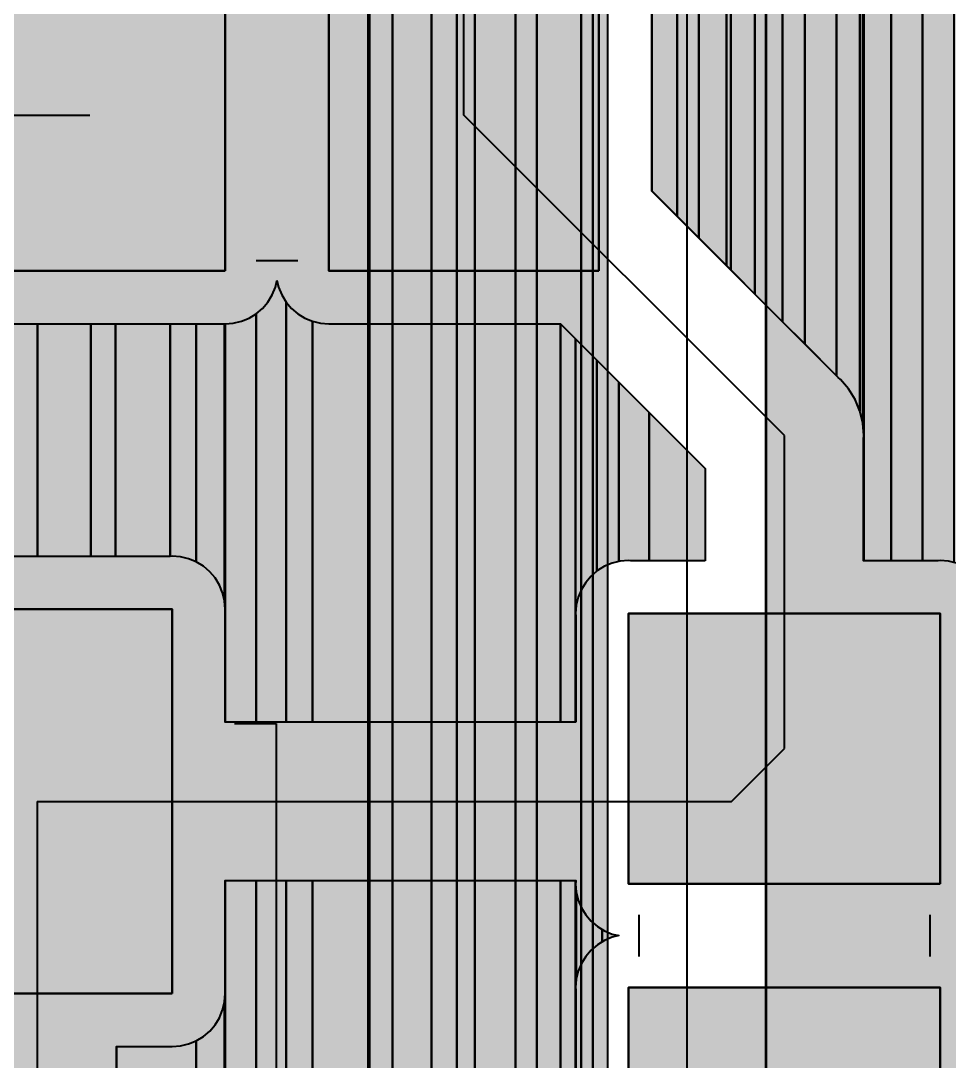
# Model space of a CAD drawing. Header units: millimetres. Extents: x 2 to 110, y 3 to 56.
# Drawn here: x 57.52 to 61.98, y 14.31 to 19.32 of the extents above; entities that cross this region are included whole.
import ezdxf

# ---------------------------------------------------------------- set-up
doc = ezdxf.new("R2010")
doc.units = ezdxf.units.MM
for name, color, linetype in [('bottom_copper', 7, 'Continuous'), ('top_copper', 7, 'Continuous'), ('top_silk', 7, 'Continuous')]:
    doc.layers.add(name, color=color, linetype=linetype)

# ---------------------------------------------------------------- blocks, each defined once
blk = doc.blocks.new('Block31007')
at = {"layer": 'bottom_copper', "lineweight": 40}
for points in [[(0.073, 9.562), (0.0718, 9.5769), (0.0718, 18.0742), (0.073, 18.0722), (0.073, 9.562)], [(1.2132, 0), (0.073, 0), (0.073, 18.0722), (0.0983, 18.031), (0.2022, 17.9094), (0.3238, 17.8055), (0.4601, 17.7219), (0.6079, 17.6607), (0.7634, 17.6234), (0.9228, 17.6109), (1.0822, 17.6234), (1.2132, 17.6549), (1.2132, 0)]]:
    blk.add_hatch(color=7, dxfattribs=at).paths.add_polyline_path(points, flags=0)
at = {"layer": 'bottom_copper', "color": 7, "lineweight": 40}
for points in [[(0.073, 9.562), (0.0718, 9.5769), (0.0718, 18.0742), (0.073, 18.0722), (0.073, 9.562)], [(1.2132, 0), (0.073, 0), (0.073, 18.0722), (0.0983, 18.031), (0.2022, 17.9094), (0.3238, 17.8055), (0.4601, 17.7219), (0.6079, 17.6607), (0.7634, 17.6234), (0.9228, 17.6109), (1.0822, 17.6234), (1.2132, 17.6549), (1.2132, 0)]]:
    blk.add_lwpolyline(points, close=True, dxfattribs=at)
blk = doc.blocks.new('Block32662')
at = {"layer": 'bottom_copper', "lineweight": 40}
for points in [[(0, 0), (-2.181, -2.1811), (-3.4404, -2.1811), (-3.4404, 42.8669), (0, 42.8669), (0, 0)], [(0.0057, 0.0057), (0, 0), (0, 41.2519), (0.0057, 41.1793), (0.0057, 0.0057)], [(0.1167, 0.1167), (0.0057, 0.0057), (0.0057, 33.7599), (0.0182, 33.6005), (0.0555, 33.445), (0.1167, 33.2972), (0.1167, 0.1167)], [(0.3042, 0.3042), (0.1167, 0.1167), (0.1167, 33.2972), (0.2003, 33.1609), (0.3042, 33.0393), (0.3042, 0.3042)], [(0.4258, 0.4258), (0.3042, 0.3042), (0.3042, 33.0393), (0.4258, 32.9354), (0.4258, 0.4258)], [(0.5137, 0.5137), (0.4258, 0.4258), (0.4258, 32.9354), (0.5137, 32.8815), (0.5137, 0.5137)], [(0.7083, 0.7083), (0.5137, 0.5137), (0.5137, 12.9319), (0.5262, 12.7725), (0.5635, 12.617), (0.6247, 12.4692), (0.7083, 12.3329), (0.7083, 0.7083)], [(0.8122, 0.8122), (0.7083, 0.7083), (0.7083, 12.3329), (0.8122, 12.2113), (0.8122, 0.8122)], [(1.0248, 1.0248), (0.8122, 0.8122), (0.8122, 12.2113), (0.9338, 12.1074), (1.0248, 12.0516), (1.0248, 1.0248)], [(1.0811, 1.0811), (1.0248, 1.0248), (1.0248, 12.0516), (1.0701, 12.0238), (1.0811, 12.0193), (1.0811, 1.0811)]]:
    blk.add_hatch(color=7, dxfattribs=at).paths.add_polyline_path(points, flags=0)
at = {"layer": 'bottom_copper', "color": 7, "lineweight": 40}
for points in [[(0, 0), (-2.181, -2.1811), (-3.4404, -2.1811), (-3.4404, 42.8669), (0, 42.8669), (0, 0)], [(0.0057, 0.0057), (0, 0), (0, 41.2519), (0.0057, 41.1793), (0.0057, 0.0057)], [(0.1167, 0.1167), (0.0057, 0.0057), (0.0057, 33.7599), (0.0182, 33.6005), (0.0555, 33.445), (0.1167, 33.2972), (0.1167, 0.1167)], [(0.3042, 0.3042), (0.1167, 0.1167), (0.1167, 33.2972), (0.2003, 33.1609), (0.3042, 33.0393), (0.3042, 0.3042)], [(0.4258, 0.4258), (0.3042, 0.3042), (0.3042, 33.0393), (0.4258, 32.9354), (0.4258, 0.4258)], [(0.5137, 0.5137), (0.4258, 0.4258), (0.4258, 32.9354), (0.5137, 32.8815), (0.5137, 0.5137)], [(0.7083, 0.7083), (0.5137, 0.5137), (0.5137, 12.9319), (0.5262, 12.7725), (0.5635, 12.617), (0.6247, 12.4692), (0.7083, 12.3329), (0.7083, 0.7083)], [(0.8122, 0.8122), (0.7083, 0.7083), (0.7083, 12.3329), (0.8122, 12.2113), (0.8122, 0.8122)], [(1.0248, 1.0248), (0.8122, 0.8122), (0.8122, 12.2113), (0.9338, 12.1074), (1.0248, 12.0516), (1.0248, 1.0248)], [(1.0811, 1.0811), (1.0248, 1.0248), (1.0248, 12.0516), (1.0701, 12.0238), (1.0811, 12.0193), (1.0811, 1.0811)]]:
    blk.add_lwpolyline(points, close=True, dxfattribs=at)
blk = doc.blocks.new('Block93553')
at = {"layer": 'top_copper', "lineweight": 40}
for points in [[(5.4377, 12.391), (5.2937, 12.391), (5.2937, 14.3561), (5.3241, 14.382), (5.3501, 14.4124), (5.371, 14.4465), (5.3863, 14.4835), (5.3939, 14.5152), (5.4015, 14.4835), (5.4168, 14.4465), (5.4377, 14.4124), (5.4377, 12.391)], [(5.5651, 12.391), (5.4377, 12.391), (5.4377, 14.4124), (5.4637, 14.382), (5.4941, 14.3561), (5.5282, 14.3352), (5.5651, 14.3199), (5.5651, 12.391)], [(5.2937, 12.391), (5.1448, 12.391), (5.1448, 14.3075), (5.1837, 14.3105), (5.2227, 14.3199), (5.2596, 14.3352), (5.2937, 14.3561), (5.2937, 12.391)], [(6.7588, 12.391), (5.5651, 12.391), (5.5651, 14.3199), (5.604, 14.3105), (5.6438, 14.3074), (5.6538, 14.3082), (6.7588, 14.3082), (6.7588, 12.391)], [(4.2416, 13.189), (4.1057, 13.189), (4.1057, 14.3082), (4.2416, 14.3082), (4.2416, 13.189)], [(4.4989, 13.189), (4.2416, 13.189), (4.2416, 14.3082), (4.4989, 14.3082), (4.4989, 13.189)], [(4.6176, 13.189), (4.4989, 13.189), (4.4989, 14.3082), (4.6176, 14.3082), (4.6176, 13.189)], [(4.88, 13.189), (4.6176, 13.189), (4.6176, 14.3082), (4.88, 14.3082), (4.88, 13.189)], [(5.0057, 13.162), (4.9687, 13.1773), (4.9299, 13.1866), (4.89, 13.1898), (4.88, 13.189), (4.88, 14.3082), (5.0057, 14.3082), (5.0057, 13.162)], [(5.1416, 12.9749), (5.1323, 13.0137), (5.117, 13.0507), (5.0961, 13.0848), (5.0702, 13.1152), (5.0398, 13.1411), (5.0057, 13.162), (5.0057, 14.3082), (5.134, 14.3082), (5.1416, 14.3076), (5.1416, 12.9749)], [(5.1448, 12.935), (5.1417, 12.9748), (5.1416, 14.3076), (5.144, 14.3074), (5.1448, 14.3075), (5.1448, 12.935)], [(6.8315, 12.391), (6.7588, 12.391), (6.7588, 14.3082), (6.8315, 14.2355), (6.8315, 12.391)], [(6.9343, 13.1182), (6.9061, 13.0942), (6.8802, 13.0638), (6.8593, 13.0297), (6.844, 12.9927), (6.8346, 12.9539), (6.8315, 12.914), (6.8315, 14.2355), (6.9343, 14.1327), (6.9343, 13.1182)], [(7.0393, 13.164), (7.0076, 13.1563), (6.9706, 13.141), (6.9365, 13.1201), (6.9343, 13.1182), (6.9343, 14.1327), (7.0393, 14.0277), (7.0393, 13.164)], [(7.186, 13.168), (7.0963, 13.168), (7.0863, 13.1688), (7.0464, 13.1657), (7.0393, 13.164), (7.0393, 14.0277), (7.186, 13.881), (7.186, 13.168)], [(7.4551, 13.168), (7.186, 13.168), (7.186, 13.881), (7.4551, 13.6119), (7.4551, 13.168)], [(5.1448, 12.391), (5.144, 12.391), (5.144, 12.9251), (5.1448, 12.935), (5.1448, 12.391)], [(6.8323, 12.391), (6.8315, 12.391), (6.8315, 12.914), (6.8323, 12.9041), (6.8323, 12.391)], [(5.1448, 11.085), (5.144, 11.095), (5.144, 11.629), (5.1448, 11.629), (5.1448, 11.085)], [(5.2937, 0), (5.1448, 0), (5.1448, 11.629), (5.2937, 11.629), (5.2937, 0)], [(5.4377, 0), (5.2937, 0), (5.2937, 11.629), (5.4377, 11.629), (5.4377, 0)], [(5.5651, 0), (5.4377, 0), (5.4377, 11.629), (5.5651, 11.629), (5.5651, 0)], [(6.7588, 0), (5.5651, 0), (5.5651, 11.629), (6.7588, 11.629), (6.7588, 0)], [(6.8315, 0), (6.7588, 0), (6.7588, 11.629), (6.8315, 11.629), (6.8315, 0)], [(6.8323, 11.624), (6.8315, 11.614), (6.8315, 11.629), (6.8323, 11.629), (6.8323, 11.624)], [(6.8346, 11.154), (6.8315, 11.1142), (6.8315, 11.614), (6.8346, 11.5743), (6.8346, 11.154)], [(6.959, 11.3341), (6.9365, 11.3203), (6.9061, 11.2943), (6.8802, 11.2639), (6.8593, 11.2298), (6.844, 11.1929), (6.8346, 11.154), (6.8346, 11.5742), (6.844, 11.5353), (6.8593, 11.4984), (6.8802, 11.4643), (6.9061, 11.4339), (6.9365, 11.4079), (6.959, 11.3941), (6.959, 11.3341)], [(7.0076, 11.3565), (6.9706, 11.3412), (6.959, 11.3341), (6.959, 11.3941), (6.9706, 11.387), (7.0076, 11.3717), (7.0393, 11.3641), (7.0076, 11.3565)], [(6.8323, 9.8241), (6.8315, 9.8142), (6.8315, 11.1142), (6.8323, 11.1042), (6.8323, 9.8241)], [(5.1448, 0), (5.1417, 0), (5.1416, 11.0451), (5.1448, 11.085), (5.1448, 0)], [(5.1416, 0), (5.0057, 0), (5.0057, 10.858), (5.0398, 10.8789), (5.0702, 10.9048), (5.0961, 10.9352), (5.117, 10.9693), (5.1323, 11.0063), (5.1416, 11.0451), (5.1416, 0)], [(4.6223, 10.11), (4.6211, 10.1249), (4.6211, 10.831), (4.6223, 10.831), (4.6223, 10.11)], [(5.0057, 0), (4.6223, 0), (4.6223, 10.831), (4.88, 10.831), (4.89, 10.8302), (4.9299, 10.8334), (4.9687, 10.8427), (5.0057, 10.858), (5.0057, 0)]]:
    blk.add_hatch(color=7, dxfattribs=at).paths.add_polyline_path(points, flags=0)
at = {"layer": 'top_copper', "color": 7, "lineweight": 40}
for points in [[(5.4377, 12.391), (5.2937, 12.391), (5.2937, 14.3561), (5.3241, 14.382), (5.3501, 14.4124), (5.371, 14.4465), (5.3863, 14.4835), (5.3939, 14.5152), (5.4015, 14.4835), (5.4168, 14.4465), (5.4377, 14.4124), (5.4377, 12.391)], [(5.5651, 12.391), (5.4377, 12.391), (5.4377, 14.4124), (5.4637, 14.382), (5.4941, 14.3561), (5.5282, 14.3352), (5.5651, 14.3199), (5.5651, 12.391)], [(5.2937, 12.391), (5.1448, 12.391), (5.1448, 14.3075), (5.1837, 14.3105), (5.2227, 14.3199), (5.2596, 14.3352), (5.2937, 14.3561), (5.2937, 12.391)], [(6.7588, 12.391), (5.5651, 12.391), (5.5651, 14.3199), (5.604, 14.3105), (5.6438, 14.3074), (5.6538, 14.3082), (6.7588, 14.3082), (6.7588, 12.391)], [(4.2416, 13.189), (4.1057, 13.189), (4.1057, 14.3082), (4.2416, 14.3082), (4.2416, 13.189)], [(4.4989, 13.189), (4.2416, 13.189), (4.2416, 14.3082), (4.4989, 14.3082), (4.4989, 13.189)], [(4.6176, 13.189), (4.4989, 13.189), (4.4989, 14.3082), (4.6176, 14.3082), (4.6176, 13.189)], [(4.88, 13.189), (4.6176, 13.189), (4.6176, 14.3082), (4.88, 14.3082), (4.88, 13.189)], [(5.0057, 13.162), (4.9687, 13.1773), (4.9299, 13.1866), (4.89, 13.1898), (4.88, 13.189), (4.88, 14.3082), (5.0057, 14.3082), (5.0057, 13.162)], [(5.1416, 12.9749), (5.1323, 13.0137), (5.117, 13.0507), (5.0961, 13.0848), (5.0702, 13.1152), (5.0398, 13.1411), (5.0057, 13.162), (5.0057, 14.3082), (5.134, 14.3082), (5.1416, 14.3076), (5.1416, 12.9749)], [(5.1448, 12.935), (5.1417, 12.9748), (5.1416, 14.3076), (5.144, 14.3074), (5.1448, 14.3075), (5.1448, 12.935)], [(6.8315, 12.391), (6.7588, 12.391), (6.7588, 14.3082), (6.8315, 14.2355), (6.8315, 12.391)], [(6.9343, 13.1182), (6.9061, 13.0942), (6.8802, 13.0638), (6.8593, 13.0297), (6.844, 12.9927), (6.8346, 12.9539), (6.8315, 12.914), (6.8315, 14.2355), (6.9343, 14.1327), (6.9343, 13.1182)], [(7.0393, 13.164), (7.0076, 13.1563), (6.9706, 13.141), (6.9365, 13.1201), (6.9343, 13.1182), (6.9343, 14.1327), (7.0393, 14.0277), (7.0393, 13.164)], [(7.186, 13.168), (7.0963, 13.168), (7.0863, 13.1688), (7.0464, 13.1657), (7.0393, 13.164), (7.0393, 14.0277), (7.186, 13.881), (7.186, 13.168)], [(7.4551, 13.168), (7.186, 13.168), (7.186, 13.881), (7.4551, 13.6119), (7.4551, 13.168)], [(5.1448, 12.391), (5.144, 12.391), (5.144, 12.9251), (5.1448, 12.935), (5.1448, 12.391)], [(6.8323, 12.391), (6.8315, 12.391), (6.8315, 12.914), (6.8323, 12.9041), (6.8323, 12.391)], [(5.1448, 11.085), (5.144, 11.095), (5.144, 11.629), (5.1448, 11.629), (5.1448, 11.085)], [(5.2937, 0), (5.1448, 0), (5.1448, 11.629), (5.2937, 11.629), (5.2937, 0)], [(5.4377, 0), (5.2937, 0), (5.2937, 11.629), (5.4377, 11.629), (5.4377, 0)], [(5.5651, 0), (5.4377, 0), (5.4377, 11.629), (5.5651, 11.629), (5.5651, 0)], [(6.7588, 0), (5.5651, 0), (5.5651, 11.629), (6.7588, 11.629), (6.7588, 0)], [(6.8315, 0), (6.7588, 0), (6.7588, 11.629), (6.8315, 11.629), (6.8315, 0)], [(6.8323, 11.624), (6.8315, 11.614), (6.8315, 11.629), (6.8323, 11.629), (6.8323, 11.624)], [(6.8346, 11.154), (6.8315, 11.1142), (6.8315, 11.614), (6.8346, 11.5743), (6.8346, 11.154)], [(6.959, 11.3341), (6.9365, 11.3203), (6.9061, 11.2943), (6.8802, 11.2639), (6.8593, 11.2298), (6.844, 11.1929), (6.8346, 11.154), (6.8346, 11.5742), (6.844, 11.5353), (6.8593, 11.4984), (6.8802, 11.4643), (6.9061, 11.4339), (6.9365, 11.4079), (6.959, 11.3941), (6.959, 11.3341)], [(7.0076, 11.3565), (6.9706, 11.3412), (6.959, 11.3341), (6.959, 11.3941), (6.9706, 11.387), (7.0076, 11.3717), (7.0393, 11.3641), (7.0076, 11.3565)], [(6.8323, 9.8241), (6.8315, 9.8142), (6.8315, 11.1142), (6.8323, 11.1042), (6.8323, 9.8241)], [(5.1448, 0), (5.1417, 0), (5.1416, 11.0451), (5.1448, 11.085), (5.1448, 0)], [(5.1416, 0), (5.0057, 0), (5.0057, 10.858), (5.0398, 10.8789), (5.0702, 10.9048), (5.0961, 10.9352), (5.117, 10.9693), (5.1323, 11.0063), (5.1416, 11.0451), (5.1416, 0)], [(4.6223, 10.11), (4.6211, 10.1249), (4.6211, 10.831), (4.6223, 10.831), (4.6223, 10.11)], [(5.0057, 0), (4.6223, 0), (4.6223, 10.831), (4.88, 10.831), (4.89, 10.8302), (4.9299, 10.8334), (4.9687, 10.8427), (5.0057, 10.858), (5.0057, 0)]]:
    blk.add_lwpolyline(points, close=True, dxfattribs=at)
blk = doc.blocks.new('Block110843')
at = {"layer": 'top_copper', "lineweight": 40}
for points in [[(7.4123, -9.3489), (7.2788, -9.2154), (7.2788, -3.4663), (7.38, -3.4584), (7.4123, -3.4507), (7.4123, -9.3489)], [(7.4332, -9.3698), (7.4123, -9.3489), (7.4123, -3.4507), (7.4332, -3.4456), (7.4335, -9.3701)], [(7.1753, -9.1119), (7.0532, -8.9898), (7.0532, -3.4565), (7.0612, -3.4584), (7.1753, -3.4673), (7.1753, -9.1119)], [(7.2788, -9.2154), (7.1753, -9.1119), (7.1753, -3.4673), (7.2206, -3.4709), (7.2788, -3.4663), (7.2788, -9.2154)], [(7.5482, -9.4848), (7.4335, -9.3701), (7.4335, -5.3218), (7.446, -5.4812), (7.4833, -5.6367), (7.5445, -5.7845), (7.5482, -5.7905), (7.5482, -9.4848)], [(7.6819, -9.6185), (7.5483, -9.4849), (7.5482, -5.7905), (7.6281, -5.9208), (7.6819, -5.9838), (7.6819, -9.6185)], [(7.7884, -9.725), (7.6819, -9.6185), (7.6819, -5.9838), (7.732, -6.0424), (7.7884, -6.0906), (7.7884, -9.725)], [(7.9412, -9.8778), (7.7884, -9.725), (7.7884, -6.0906), (7.8536, -6.1463), (7.9412, -6.2), (7.9412, -9.8778)], [(8.0542, -10.048), (8.0312, -9.9926), (7.9999, -9.9415), (7.9609, -9.8959), (7.9495, -9.8861), (7.9412, -9.8778), (7.9412, -6.2), (7.9899, -6.2299), (8.0542, -6.2565), (8.0542, -10.048)], [(8.0682, -10.1063), (8.0542, -10.048), (8.0542, -6.2565), (8.0682, -6.2623), (8.0682, -10.1063)], [(8.0729, -10.1661), (8.0682, -10.1064), (8.0682, -6.2623), (8.0729, -6.2643), (8.0729, -10.1661)], [(8.2042, -10.7678), (8.0729, -10.7678), (8.0729, -6.2643), (8.1377, -6.2911), (8.2042, -6.3071), (8.2042, -10.7678)], [(8.3547, -10.7678), (8.2042, -10.7678), (8.2042, -6.3071), (8.2932, -6.3284), (8.3547, -6.3332), (8.3547, -10.7678)], [(8.5068, -10.7765), (8.4804, -10.7701), (8.4405, -10.767), (8.4305, -10.7678), (8.3547, -10.7678), (8.3547, -6.3332), (8.4526, -6.3409), (8.5068, -6.3366), (8.5068, -10.7765)], [(7.0532, -8.9898), (7.0524, -8.989), (7.0524, -7.884), (7.0532, -7.874), (7.0532, -8.9898)], [(8.0729, -10.7678), (8.0717, -10.7678), (8.0717, -10.181), (8.0729, -10.1661), (8.0729, -10.7678)]]:
    blk.add_hatch(color=7, dxfattribs=at).paths.add_polyline_path(points, flags=0)
at = {"layer": 'top_copper', "color": 7, "lineweight": 40}
for points in [[(7.4123, -9.3489), (7.2788, -9.2154), (7.2788, -3.4663), (7.38, -3.4584), (7.4123, -3.4507), (7.4123, -9.3489)], [(7.4332, -9.3698), (7.4123, -9.3489), (7.4123, -3.4507), (7.4332, -3.4456), (7.4335, -9.3701)], [(7.1753, -9.1119), (7.0532, -8.9898), (7.0532, -3.4565), (7.0612, -3.4584), (7.1753, -3.4673), (7.1753, -9.1119)], [(7.2788, -9.2154), (7.1753, -9.1119), (7.1753, -3.4673), (7.2206, -3.4709), (7.2788, -3.4663), (7.2788, -9.2154)], [(7.5482, -9.4848), (7.4335, -9.3701), (7.4335, -5.3218), (7.446, -5.4812), (7.4833, -5.6367), (7.5445, -5.7845), (7.5482, -5.7905), (7.5482, -9.4848)], [(7.6819, -9.6185), (7.5483, -9.4849), (7.5482, -5.7905), (7.6281, -5.9208), (7.6819, -5.9838), (7.6819, -9.6185)], [(7.7884, -9.725), (7.6819, -9.6185), (7.6819, -5.9838), (7.732, -6.0424), (7.7884, -6.0906), (7.7884, -9.725)], [(7.9412, -9.8778), (7.7884, -9.725), (7.7884, -6.0906), (7.8536, -6.1463), (7.9412, -6.2), (7.9412, -9.8778)], [(8.0542, -10.048), (8.0312, -9.9926), (7.9999, -9.9415), (7.9609, -9.8959), (7.9495, -9.8861), (7.9412, -9.8778), (7.9412, -6.2), (7.9899, -6.2299), (8.0542, -6.2565), (8.0542, -10.048)], [(8.0682, -10.1063), (8.0542, -10.048), (8.0542, -6.2565), (8.0682, -6.2623), (8.0682, -10.1063)], [(8.0729, -10.1661), (8.0682, -10.1064), (8.0682, -6.2623), (8.0729, -6.2643), (8.0729, -10.1661)], [(8.2042, -10.7678), (8.0729, -10.7678), (8.0729, -6.2643), (8.1377, -6.2911), (8.2042, -6.3071), (8.2042, -10.7678)], [(8.3547, -10.7678), (8.2042, -10.7678), (8.2042, -6.3071), (8.2932, -6.3284), (8.3547, -6.3332), (8.3547, -10.7678)], [(8.5068, -10.7765), (8.4804, -10.7701), (8.4405, -10.767), (8.4305, -10.7678), (8.3547, -10.7678), (8.3547, -6.3332), (8.4526, -6.3409), (8.5068, -6.3366), (8.5068, -10.7765)], [(7.0532, -8.9898), (7.0524, -8.989), (7.0524, -7.884), (7.0532, -7.874), (7.0532, -8.9898)], [(8.0729, -10.7678), (8.0717, -10.7678), (8.0717, -10.181), (8.0729, -10.1661), (8.0729, -10.7678)]]:
    blk.add_lwpolyline(points, close=True, dxfattribs=at)

msp = doc.modelspace()

# ---------------------------------------------------------------- hatches: boundary and pattern name
at = {"layer": 'bottom_copper', "lineweight": 40}
msp.add_hatch(color=7, dxfattribs=at).paths.add_polyline_path([(60.339, 13.2578), (60.2683, 13.1872), (60.2683, 24.1254), (60.339, 24.0961), (60.339, 13.2578)], flags=0)
at = {"layer": 'top_copper', "lineweight": 40}
for points in [[(58.498, 18.1162), (57.198, 18.1162), (57.198, 19.6158), (58.498, 19.6158), (58.498, 18.1162)], [(60.2978, 18.1162), (58.9978, 18.1162), (58.9978, 19.6158), (60.2978, 19.6158), (60.2978, 18.1162)], [(58.244, 14.639), (56.944, 14.639), (56.944, 16.489), (58.244, 16.489), (58.244, 14.639)], [(61.9399, 15.168), (60.4403, 15.168), (60.4403, 16.468), (61.9399, 16.468), (61.9399, 15.168)], [(61.9399, 13.3682), (60.4403, 13.3682), (60.4403, 14.6682), (61.9399, 14.6682), (61.9399, 13.3682)]]:
    msp.add_hatch(color=7, dxfattribs=at).paths.add_polyline_path(points, flags=0)

# ---------------------------------------------------------------- linework, layer by layer
at = {"layer": 'bottom_copper', "color": 7, "lineweight": 40}
for p, q in [((60.72, 25.038), (60.72, 13.1)), ((60.2683, 13.1872), (60.2683, 24.1254)), ((60.2683, 24.1254), (60.2683, 13.1872)), ((60.339, 24.0961), (60.339, 13.2578)), ((61.101, 13.1149), (61.101, 21.6122))]:
    msp.add_line(p, q, dxfattribs=at)
msp.add_lwpolyline([(60.339, 13.2578), (60.2683, 13.1872), (60.2683, 24.1254), (60.339, 24.0961), (60.339, 13.2578)], close=True, dxfattribs=at)
at = {"layer": 'top_copper', "color": 7, "lineweight": 40}
for p, q in [((59.6478, 18.866), (59.6478, 20.2683)), ((58.498, 18.1162), (58.498, 19.6158)), ((58.9978, 19.6158), (58.9978, 18.1162)), ((60.2978, 18.1162), (60.2978, 19.6158)), ((60.5518, 18.5008), (60.5518, 19.6058)), ((56.0918, 18.866), (57.8481, 18.866)), ((61.1901, 17.3237), (59.6478, 18.866)), ((61.4489, 17.6037), (60.5518, 18.5008)), ((57.198, 18.1162), (58.498, 18.1162)), ((58.9978, 18.1162), (60.2978, 18.1162)), ((58.725, 18.0005), (58.7403, 18.0375)), ((58.7403, 18.0375), (58.7479, 18.0692)), ((58.7479, 18.0692), (58.7555, 18.0375)), ((58.7555, 18.0375), (58.7708, 18.0005)), ((58.7041, 17.9664), (58.725, 18.0005)), ((58.7708, 18.0005), (58.7917, 17.9664)), ((58.6477, 17.9101), (58.6781, 17.936)), ((58.6781, 17.936), (58.7041, 17.9664)), ((58.7917, 17.9664), (58.8177, 17.936)), ((58.8177, 17.936), (58.8481, 17.9101)), ((58.5378, 17.8645), (58.5767, 17.8739)), ((58.5767, 17.8739), (58.6136, 17.8892)), ((58.6136, 17.8892), (58.6477, 17.9101)), ((58.8481, 17.9101), (58.8822, 17.8892)), ((58.8822, 17.8892), (58.9191, 17.8739)), ((58.9191, 17.8739), (58.958, 17.8645)), ((57.2079, 17.8622), (58.488, 17.8622)), ((58.488, 17.8622), (58.498, 17.8614)), ((58.498, 17.8614), (58.5377, 17.8645)), ((58.5377, 17.8645), (58.5378, 17.8645)), ((58.958, 17.8645), (58.9978, 17.8614)), ((58.9978, 17.8614), (59.0078, 17.8622)), ((59.0078, 17.8622), (60.1128, 17.8622)), ((60.1128, 17.8622), (60.8091, 17.1659)), ((61.4603, 17.5939), (61.4489, 17.6037)), ((61.4993, 17.5483), (61.4603, 17.5939)), ((61.5306, 17.4972), (61.4993, 17.5483)), ((61.5536, 17.4418), (61.5306, 17.4972)), ((61.5676, 17.3835), (61.5536, 17.4418)), ((61.5676, 17.3834), (61.5676, 17.3835)), ((61.5723, 17.3237), (61.5676, 17.3834)), ((61.1901, 15.818), (61.1901, 17.3237)), ((61.5711, 17.3088), (61.5723, 17.3237)), ((61.5711, 16.722), (61.5711, 17.3088)), ((60.8091, 17.1659), (60.8091, 16.722)), ((58.234, 16.743), (56.954, 16.743)), ((58.244, 16.7438), (58.234, 16.743)), ((58.2839, 16.7406), (58.244, 16.7438)), ((58.3227, 16.7313), (58.2839, 16.7406)), ((58.3597, 16.716), (58.3227, 16.7313)), ((60.4004, 16.7197), (60.3616, 16.7103)), ((60.4403, 16.7228), (60.4004, 16.7197)), ((60.4503, 16.722), (60.4403, 16.7228)), ((60.8091, 16.722), (60.4503, 16.722)), ((61.9299, 16.722), (61.5711, 16.722)), ((61.9399, 16.7228), (61.9299, 16.722)), ((61.9798, 16.7197), (61.9399, 16.7228)), ((62.0186, 16.7103), (61.9798, 16.7197)), ((58.3938, 16.6951), (58.3597, 16.716)), ((58.4242, 16.6692), (58.3938, 16.6951)), ((58.4501, 16.6388), (58.4242, 16.6692)), ((60.2905, 16.6741), (60.2601, 16.6482)), ((60.3246, 16.695), (60.2905, 16.6741)), ((60.3616, 16.7103), (60.3246, 16.695)), ((58.471, 16.6047), (58.4501, 16.6388)), ((60.2601, 16.6482), (60.2342, 16.6178)), ((58.4863, 16.5677), (58.471, 16.6047)), ((60.2133, 16.5837), (60.198, 16.5467)), ((60.2342, 16.6178), (60.2133, 16.5837)), ((58.4956, 16.5289), (58.4863, 16.5677)), ((58.4957, 16.5288), (58.4956, 16.5289)), ((58.4988, 16.489), (58.4957, 16.5288)), ((60.198, 16.5467), (60.1886, 16.5079)), ((58.244, 16.489), (56.944, 16.489)), ((58.244, 14.639), (58.244, 16.489)), ((58.498, 16.4791), (58.4988, 16.489)), ((58.498, 15.945), (58.498, 16.4791)), ((60.1886, 16.5079), (60.1855, 16.468)), ((60.1855, 16.468), (60.1863, 16.4581)), ((60.1863, 16.4581), (60.1863, 15.945)), ((60.4403, 16.468), (60.4403, 15.168)), ((61.9399, 16.468), (60.4403, 16.468)), ((61.9399, 15.168), (61.9399, 16.468)), ((60.1863, 15.945), (58.498, 15.945)), ((60.936, 15.564), (61.1901, 15.818)), ((57.5941, 15.564), (57.5941, 13.664)), ((57.5941, 15.564), (60.936, 15.564)), ((58.498, 14.649), (58.498, 15.183)), ((58.498, 15.183), (60.1863, 15.183)), ((60.1863, 15.178), (60.1855, 15.168)), ((60.1855, 15.168), (60.1886, 15.1283)), ((60.1863, 15.183), (60.1863, 15.178)), ((60.4403, 15.168), (61.9399, 15.168)), ((60.1886, 15.1283), (60.1886, 15.1282)), ((60.1886, 15.1282), (60.198, 15.0893)), ((60.198, 15.0893), (60.2133, 15.0524)), ((60.2133, 15.0524), (60.2342, 15.0183)), ((60.2342, 15.0183), (60.2601, 14.9879)), ((60.2601, 14.9879), (60.2905, 14.9619)), ((60.2905, 14.9619), (60.3246, 14.941)), ((60.3246, 14.941), (60.3616, 14.9257)), ((60.3616, 14.9257), (60.3933, 14.9181)), ((60.3933, 14.9181), (60.3616, 14.9105)), ((60.2905, 14.8743), (60.2601, 14.8483)), ((60.3246, 14.8952), (60.2905, 14.8743)), ((60.3616, 14.9105), (60.3246, 14.8952)), ((60.2342, 14.8179), (60.2133, 14.7838)), ((60.2601, 14.8483), (60.2342, 14.8179)), ((60.2133, 14.7838), (60.198, 14.7469)), ((60.198, 14.7469), (60.1886, 14.708)), ((60.1886, 14.708), (60.1855, 14.6682)), ((60.1855, 14.6682), (60.1863, 14.6582)), ((60.4403, 14.6682), (60.4403, 13.3682)), ((61.9399, 14.6682), (60.4403, 14.6682)), ((61.9399, 13.3682), (61.9399, 14.6682)), ((56.944, 14.639), (58.244, 14.639)), ((58.4956, 14.5991), (58.4988, 14.639)), ((58.4988, 14.639), (58.498, 14.649)), ((60.1863, 14.6582), (60.1863, 13.3781)), ((58.4863, 14.5603), (58.4956, 14.5991)), ((58.4501, 14.4892), (58.471, 14.5233)), ((58.471, 14.5233), (58.4863, 14.5603)), ((58.4242, 14.4588), (58.4501, 14.4892)), ((58.3597, 14.412), (58.3938, 14.4329)), ((58.3938, 14.4329), (58.4242, 14.4588)), ((57.9751, 13.6789), (57.9751, 14.385)), ((57.9751, 14.385), (58.234, 14.385)), ((58.234, 14.385), (58.244, 14.3842)), ((58.244, 14.3842), (58.2839, 14.3874)), ((58.2839, 14.3874), (58.3227, 14.3967)), ((58.3227, 14.3967), (58.3597, 14.412))]:
    msp.add_line(p, q, dxfattribs=at)
for points in [[(58.498, 18.1162), (57.198, 18.1162), (57.198, 19.6158), (58.498, 19.6158), (58.498, 18.1162)], [(60.2978, 18.1162), (58.9978, 18.1162), (58.9978, 19.6158), (60.2978, 19.6158), (60.2978, 18.1162)], [(58.244, 14.639), (56.944, 14.639), (56.944, 16.489), (58.244, 16.489), (58.244, 14.639)], [(61.9399, 15.168), (60.4403, 15.168), (60.4403, 16.468), (61.9399, 16.468), (61.9399, 15.168)], [(61.9399, 13.3682), (60.4403, 13.3682), (60.4403, 14.6682), (61.9399, 14.6682), (61.9399, 13.3682)]]:
    msp.add_lwpolyline(points, close=True, dxfattribs=at)
at = {"layer": 'top_silk', "color": 7, "lineweight": 40}
for p, q in [((58.6481, 18.1662), (58.8477, 18.1662)), ((58.544, 15.939), (58.744, 15.939)), ((58.744, 15.939), (58.744, 12.039)), ((60.4903, 15.0179), (60.4903, 14.8183)), ((61.8899, 15.0179), (61.8899, 14.8183))]:
    msp.add_line(p, q, dxfattribs=at)

# ---------------------------------------------------------------- block references
at = {"layer": 'bottom_copper'}
for name, p in [('Block32662', (59.1872, 12.1061)), ('Block31007', (61.0292, 3.538))]:
    msp.add_blockref(name, p, dxfattribs=at)
at = {"layer": 'top_copper'}
for name, p in [('Block110843', (53.4994, 27.4898)), ('Block93553', (53.354, 3.554))]:
    msp.add_blockref(name, p, dxfattribs=at)

doc.saveas('drawing.dxf')
